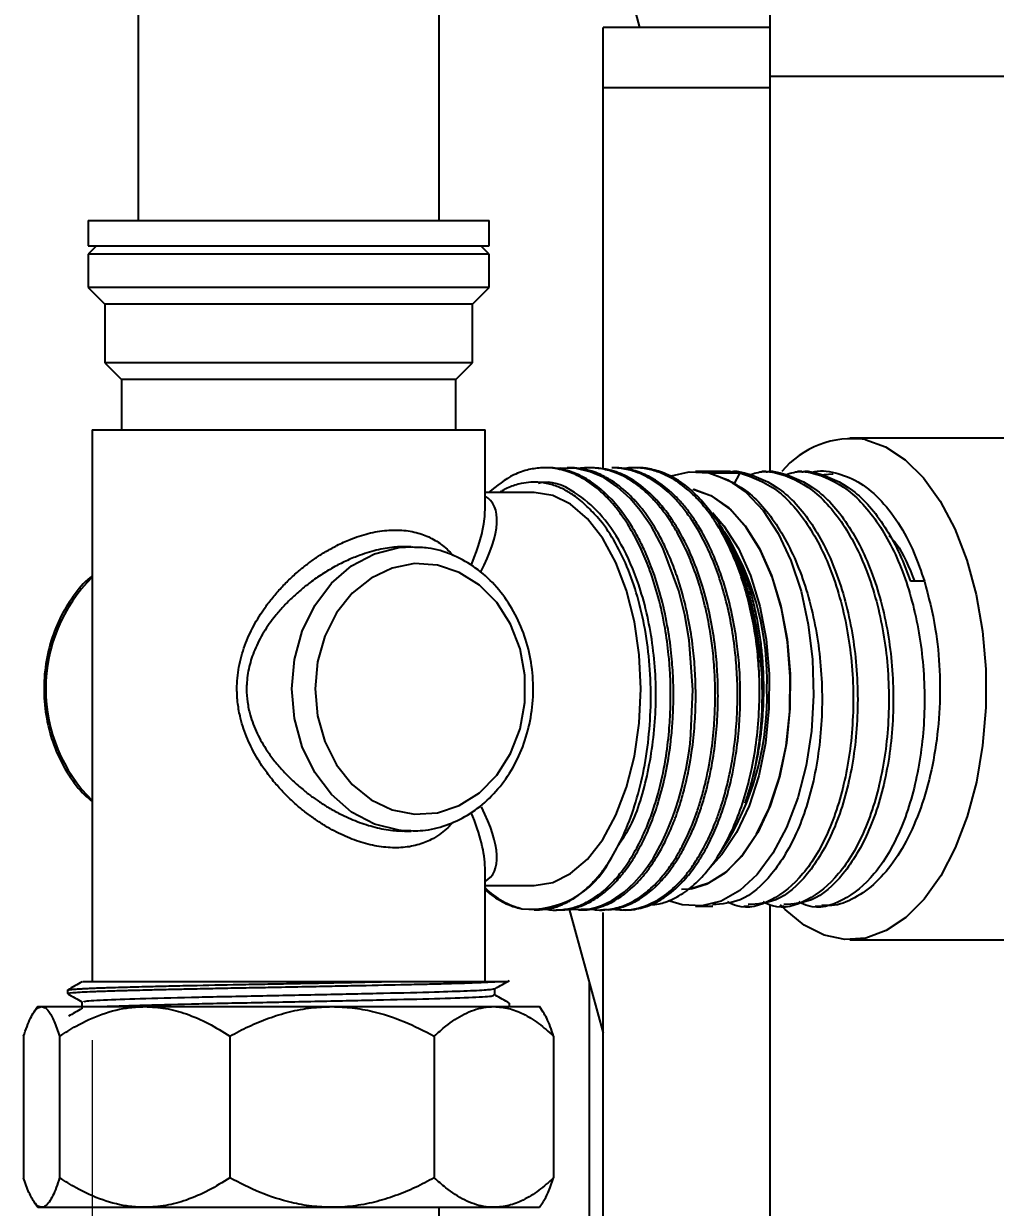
# Model space of a CAD drawing. Header units: millimetres. Extents: x 15 to 415, y 5 to 292.
# Drawn here: x 210.39 to 227, y 170.09 to 190.31 of the extents above; entities that cross this region are included whole.
import ezdxf

# ---------------------------------------------------------------- set-up
doc = ezdxf.new("R2010")
doc.units = ezdxf.units.MM
doc.styles.add('SLDTEXTSTYLE0', font='TXT', dxfattribs={"width": 0.75})
doc.dimstyles.new('SLDDIMSTYLE0', dxfattribs={"dimtxt": 3.5, "dimasz": 3.302, "dimexe": 0, "dimexo": 0.0625, "dimgap": 0.875, "dimtad": 1, "dimlfac": 3.5, "dimrnd": 1e-09, "dimzin": 12, "dimdsep": 46, "dimtxsty": 'SLDTEXTSTYLE0', "dimsah": 1, "dimcen": 0.09, "dimadec": 0, "dimazin": 3, "dimtfac": 1, "dimtofl": 0, "dimtmove": 0, "dimatfit": 3, "dimfxl": 0, "dimfrac": 2, "dimtolj": 1, "dimtzin": 12, "dimarcsym": 0})

# ---------------------------------------------------------------- blocks, each defined once
blk = doc.blocks.new('_D_7')
at = {"color": 7, "linetype": 'Continuous', "lineweight": 18}
for p, q in [((211.563, 172.946), (211.563, 106.82)), ((252.057, 125.011), (252.057, 106.82)), ((252.057, 107.82), (211.563, 107.82))]:
    blk.add_line(p, q, dxfattribs=at)
for points in [[(211.563, 107.82), (214.865, 107.312), (214.865, 108.328)], [(252.057, 107.82), (248.755, 108.328), (248.755, 107.312)]]:
    blk.add_solid(points, dxfattribs=at)
at = {"color": 7, "linetype": 'Continuous', "lineweight": 18, "insert": (225.917, 112.331), "char_height": 3.5, "attachment_point": 1, "style": 'SLDTEXTSTYLE0'}
blk.add_mtext('160', dxfattribs=at)

msp = doc.modelspace()

# ---------------------------------------------------------------- linework, layer by layer
at = {"color": 7, "linetype": 'Continuous', "lineweight": 25}
for p, q in [((212.3489, 198.9459), (212.3489, 186.9459)), ((217.4918, 186.9459), (217.4918, 198.9459)), ((220.9257, 190.2477), (218.9938, 197.3066)), ((223.1538, 189.4097), (223.1538, 190.5334)), ((223.1538, 190.2477), (220.2967, 190.2477)), ((220.2967, 189.2133), (220.2967, 190.2477)), ((223.1538, 182.6553), (223.1538, 189.4097)), ((229.1538, 189.4097), (223.1538, 189.4097)), ((223.1538, 189.2133), (220.2967, 189.2133)), ((220.2967, 182.7126), (220.2967, 189.2133)), ((211.4918, 186.9459), (211.4918, 186.5174)), ((211.4918, 186.9459), (218.3489, 186.9459)), ((218.3489, 186.5174), (218.3489, 186.9459)), ((211.6346, 186.5174), (211.4918, 186.3745)), ((211.4918, 186.5174), (218.3489, 186.5174)), ((218.3489, 186.3745), (218.2061, 186.5174)), ((211.4918, 186.3745), (211.4918, 185.8031)), ((218.3489, 186.3745), (211.4918, 186.3745)), ((218.3489, 185.8031), (218.3489, 186.3745)), ((211.4918, 185.8031), (211.7775, 185.5174)), ((218.3489, 185.8031), (211.4918, 185.8031)), ((218.0632, 185.5174), (218.3489, 185.8031)), ((211.7775, 185.5174), (211.7775, 184.5174)), ((218.0632, 185.5174), (211.7775, 185.5174)), ((218.0632, 184.5174), (218.0632, 185.5174)), ((211.7775, 184.5174), (212.0632, 184.2317)), ((218.0632, 184.5174), (211.7775, 184.5174)), ((217.7775, 184.2317), (218.0632, 184.5174)), ((212.0632, 184.2317), (212.0632, 183.3745)), ((217.7775, 184.2317), (212.0632, 184.2317)), ((217.7775, 183.3745), (217.7775, 184.2317)), ((211.5632, 183.3745), (211.5632, 173.9459)), ((211.5632, 183.3745), (218.2775, 183.3745)), ((218.2775, 182.0038), (218.2775, 183.3745)), ((227.8712, 183.2317), (224.5136, 183.2317)), ((219.3494, 182.7232), (219.3018, 182.7232)), ((219.7301, 182.7232), (219.6825, 182.7232)), ((220.1108, 182.7232), (220.0632, 182.7232)), ((220.4915, 182.7232), (220.4439, 182.7232)), ((220.8723, 182.7232), (220.8246, 182.7232)), ((222.4739, 182.6602), (221.8754, 182.6602)), ((222.1017, 182.6368), (222.6348, 182.6368)), ((222.6348, 182.6368), (222.5237, 182.4346)), ((223.0831, 182.6602), (223.0069, 182.6602)), ((223.6922, 182.6602), (223.6161, 182.6602)), ((223.9945, 182.6056), (224.2275, 182.6178)), ((219.183, 182.4777), (219.0878, 182.4777)), ((219.1174, 182.3031), (218.2775, 182.3031)), ((222.4543, 181.4979), (222.3665, 181.6351)), ((216.9001, 181.3742), (216.8219, 181.3713)), ((217.0167, 181.3745), (216.9001, 181.3745)), ((225.7873, 180.7865), (225.5475, 180.7865)), ((217.0167, 176.5174), (216.8918, 176.5219)), ((216.8996, 176.5174), (217.0167, 176.5174)), ((222.2678, 176.1024), (222.4543, 176.394)), ((218.2775, 173.9459), (218.2775, 175.8881)), ((218.2775, 175.5888), (219.1174, 175.5888)), ((219.1174, 175.1687), (219.159, 175.1687)), ((219.4921, 175.1687), (219.5397, 175.1687)), ((219.7168, 175.1818), (220.2967, 173.0629)), ((219.8728, 175.1687), (219.9205, 175.1687)), ((220.2536, 175.1687), (220.3012, 175.1687)), ((220.2967, 164.6591), (220.2967, 175.1267)), ((220.6343, 175.1687), (220.6819, 175.1687)), ((221.8754, 175.2317), (222.1692, 175.2317)), ((222.7023, 175.2317), (222.7784, 175.2317)), ((223.1538, 162.6108), (223.1538, 175.2544)), ((223.3114, 175.2317), (223.3876, 175.2317)), ((223.9206, 175.2317), (224.0391, 175.2317)), ((224.5136, 174.6602), (227.8712, 174.6602)), ((211.4044, 173.9424), (211.4014, 173.9459)), ((216.6385, 173.9459), (218.5139, 173.9459)), ((220.0567, 173.9399), (220.0567, 164.6654)), ((211.1431, 173.7979), (211.1431, 173.7413)), ((218.4426, 173.7183), (218.4426, 173.8317)), ((210.6346, 173.5174), (210.5685, 173.4229)), ((210.6346, 173.5174), (210.6994, 173.5174)), ((210.6994, 173.5174), (212.4604, 173.5174)), ((211.3886, 173.5994), (211.3886, 173.4874)), ((212.4604, 173.5174), (215.6625, 173.5174)), ((215.6625, 173.5174), (218.4298, 173.5174)), ((218.4298, 173.5174), (219.2061, 173.5174)), ((218.6976, 173.5174), (218.6976, 173.5712)), ((219.2722, 173.4229), (219.2061, 173.5174)), ((210.392, 173.0129), (210.392, 170.5932)), ((211.0068, 173.0129), (211.0068, 170.5932)), ((213.9141, 173.0129), (213.9141, 170.5932)), ((217.4109, 173.0129), (217.4109, 170.5932)), ((219.4487, 173.0129), (219.4487, 170.5932)), ((210.5671, 170.1852), (210.6346, 170.0888)), ((210.6346, 170.0888), (210.6994, 170.0888)), ((210.6994, 170.0888), (212.4604, 170.0888)), ((212.4604, 170.0888), (215.6625, 170.0888)), ((215.6625, 170.0888), (218.4298, 170.0888)), ((217.4918, 162.0888), (217.4918, 170.0888)), ((218.4298, 170.0888), (219.2061, 170.0888)), ((219.2061, 170.0888), (219.2735, 170.1852))]:
    msp.add_line(p, q, dxfattribs=at)
at = {"color": 7, "linetype": 'Continuous', "lineweight": 25, "flags": 128}
for points in [[(224.7747, 183.2047), (225.1249, 183.0814), (225.4609, 182.8612), (225.7746, 182.5493), (226.0588, 182.1529), (226.3067, 181.6813), (226.5127, 181.1456), (226.6717, 180.5584), (226.7802, 179.9333), (226.8356, 179.2851), (226.8365, 178.629), (226.783, 177.9803), (226.6763, 177.3542), (226.5189, 176.7655), (226.3145, 176.2278), (226.0678, 175.7539), (225.7848, 175.3547), (225.4719, 175.0398), (225.1366, 174.8164), (224.7867, 174.6898), (224.4304, 174.663), (224.0761, 174.7365), (223.732, 174.9087), (223.4062, 175.1756), (223.3259, 175.2592)], [(219.6923, 175.1857), (219.7615, 175.1746), (220.0745, 175.188), (220.1664, 175.2099), (220.268, 175.2436), (220.4384, 175.3241), (220.6606, 175.477), (220.8268, 175.6312), (220.9591, 175.7821), (221.0606, 175.9172), (221.1491, 176.0509), (221.2333, 176.1941), (221.3131, 176.3463), (221.388, 176.5069), (221.4899, 176.7608), (221.5359, 176.8927), (221.5856, 177.0508), (221.637, 177.2368), (221.7152, 177.5858), (221.7594, 177.8457), (221.7813, 178.0073), (221.7863, 178.0498), (221.7876, 178.0612), (221.788, 178.0645), (221.7881, 178.0657), (221.7882, 178.066), (221.7882, 178.0661), (221.7882, 178.0662), (221.7882, 178.0662), (221.7882, 178.0662), (221.7882, 178.0662), (221.7882, 178.0662), (221.8308, 178.93), (221.7667, 179.7797), (221.6909, 180.2138), (221.5897, 180.6214), (221.3173, 181.3539), (221.1226, 181.7176), (220.9322, 181.9957), (220.7597, 182.1976), (220.5389, 182.3999), (220.3067, 182.5549), (220.0765, 182.657), (219.8438, 182.7122), (219.5663, 182.7175), (219.5226, 182.709)], [(222.1017, 182.6368), (222.4288, 182.518), (222.7408, 182.3017), (223.0292, 181.9938), (223.2861, 181.6028), (223.5046, 181.1394), (223.6786, 180.6161), (223.8034, 180.0473), (223.8756, 179.4484), (223.8933, 178.8358), (223.8559, 178.2262), (223.7645, 177.6363), (223.6216, 177.0821), (223.431, 176.5787), (223.198, 176.1399), (222.929, 175.7776), (222.6312, 175.5018), (222.3128, 175.3199), (221.9824, 175.2369), (221.6491, 175.2551), (221.4343, 175.3214)], [(221.4672, 182.5835), (221.7685, 182.655), (222.1017, 182.6368)], [(220.942, 178.9459), (220.9143, 179.5289), (220.832, 180.0942), (220.6975, 180.6245), (220.5151, 181.1039), (220.2902, 181.5177), (220.0297, 181.8533), (219.7414, 182.1006), (219.4342, 182.2521), (219.1174, 182.3031)], [(221.8324, 182.3553), (222.1384, 182.2473), (222.4424, 182.0365), (222.7218, 181.7318), (222.9682, 181.3424), (223.1742, 180.8803), (223.3333, 180.3593), (223.4409, 179.7954), (223.4937, 179.2057), (223.49, 178.6081), (223.4299, 178.0208), (223.3153, 177.4615), (223.1497, 176.9474), (222.9381, 176.494), (222.6869, 176.1151), (222.4038, 175.8222), (222.0973, 175.6243), (221.7768, 175.5272), (221.6356, 175.5174)], [(221.7992, 175.5306), (222.0726, 175.613), (222.3806, 175.8033), (222.6658, 176.089), (222.9198, 176.4616), (223.1348, 176.9096), (223.3042, 177.4195), (223.4229, 177.9758), (223.4873, 178.5616), (223.4954, 179.1591), (223.4471, 179.75), (223.3437, 180.3166), (223.1884, 180.8415), (222.9859, 181.3088), (222.7423, 181.7043), (222.4652, 182.016), (222.1629, 182.2344), (221.8445, 182.3529)], [(222.1635, 181.9606), (222.3621, 181.7318), (222.6085, 181.3424), (222.8144, 180.8803), (222.9736, 180.3593), (223.0812, 179.7954), (223.1339, 179.2057), (223.1302, 178.6081), (223.0702, 178.0208), (222.9556, 177.4615), (222.79, 176.9474), (222.5784, 176.494), (222.3272, 176.1151), (222.1181, 175.8876)], [(215.3733, 178.9459), (215.4153, 178.4853), (215.5395, 178.0462), (215.74, 177.6491), (216.0075, 177.3127), (216.3294, 177.0527), (216.6908, 176.8812), (217.0746, 176.8062), (217.463, 176.8313), (217.8378, 176.9553), (218.1814, 177.1723), (218.4779, 177.4723), (218.7132, 177.8412), (218.8766, 178.2617), (218.9602, 178.7143), (218.9602, 179.1776), (218.8766, 179.6302), (218.7132, 180.0507), (218.4779, 180.4196), (218.1814, 180.7196), (217.8378, 180.9366), (217.463, 181.0606), (217.0746, 181.0857), (216.6908, 181.0107), (216.3294, 180.8392), (216.0075, 180.5792), (215.74, 180.2428), (215.5395, 179.8457), (215.4153, 179.4066), (215.3733, 178.9459)], [(219.1174, 175.5888), (219.4342, 175.6398), (219.7414, 175.7913), (220.0297, 176.0386), (220.2902, 176.3742), (220.5151, 176.788), (220.6975, 177.2674), (220.832, 177.7977), (220.9143, 178.363), (220.942, 178.9459)]]:
    msp.add_lwpolyline(points, dxfattribs=at)
at = {"color": 8, "linetype": 'Continuous', "lineweight": 25, "flags": 128}
for points in [[(214.9781, 178.9459), (215.0227, 179.4509), (215.1544, 179.9337), (215.3675, 180.3734), (215.6526, 180.7507), (215.9974, 181.0492), (216.3867, 181.2557), (216.8036, 181.3612), (217.0341, 181.3744)], [(216.8918, 176.5219), (216.8036, 176.5307), (216.3867, 176.6362), (215.9974, 176.8427), (215.6526, 177.1412), (215.3675, 177.5185), (215.1544, 177.9582), (215.0227, 178.441), (214.9781, 178.9459)]]:
    msp.add_lwpolyline(points, dxfattribs=at)
at = {"color": 7, "linetype": 'Continuous', "lineweight": 25}
for centre, radius, start, end in [((224.5509, 181.657), 1.5637, 81.77268, 140.14383), ((217.5623, 179.1347), 5.4027, 0.57732, 29.35613), ((218.291, 179.0946), 4.8072, 358.22789, 29.99654), ((218.2036, 178.8193), 4.894, 330.29243, 1.48313), ((219.0484, 176.7155), 1.5335, 264.73249, 332.86258)]:
    msp.add_arc(centre, radius, start, end, dxfattribs=at)
at = {"color": 8, "linetype": 'Continuous', "lineweight": 25}
msp.add_arc((213.4612, 178.9459), 2.6915, 134.843, 225.157, dxfattribs=at)
for major_axis, ratio, start_param, end_param in [((3.4489, 3.2203), 0.2751195, 5.6323582, 6.3716217), ((3.1933, 3.5195), 0.2943063, 5.6001473, 5.896335), ((-3.1933, 3.5195), 0.2943063, 3.4552532, 3.8332281), ((3.4489, -3.2203), 0.2751195, 6.1947489, 6.9230802)]:
    msp.add_ellipse((214.9203, 178.9459), major_axis=major_axis, ratio=ratio, start_param=start_param, end_param=end_param, dxfattribs=at)
at = {"color": 7, "linetype": 'Continuous', "lineweight": 25}
msp.add_ellipse((214.9203, 178.9459), major_axis=(3.1933, 3.5195), ratio=0.2943063, start_param=5.896335, end_param=5.9695247, dxfattribs=at)
for points, knots in [([(219.3131, 175.1843), (219.3151, 175.1838), (219.3961, 175.1647), (219.553, 175.1642), (219.7758, 175.1991), (219.9959, 175.2832), (220.1873, 175.3996), (220.3474, 175.5318), (220.464, 175.6474), (220.5599, 175.7574), (220.6205, 175.8354), (220.6808, 175.9176), (220.7743, 176.0541), (220.9069, 176.2851), (221.0369, 176.5673), (221.1454, 176.854), (221.2615, 177.2308), (221.3621, 177.6918), (221.4172, 178.1247), (221.4387, 178.4138), (221.4467, 178.5842), (221.4501, 178.7231), (221.4512, 178.8773), (221.4485, 179.0562), (221.4377, 179.2849), (221.4123, 179.5964), (221.3546, 180.0202), (221.2485, 180.5065), (221.1122, 180.9409), (220.9887, 181.2454), (220.8883, 181.4561), (220.8053, 181.612), (220.717, 181.7603), (220.611, 181.9196), (220.4704, 182.1026), (220.2778, 182.3073), (220.0651, 182.4769), (219.8775, 182.5842), (219.7267, 182.6486), (219.5862, 182.6922), (219.4253, 182.7208), (219.237, 182.7274), (219.0159, 182.6961), (218.7029, 182.5936), (218.4812, 182.4163), (218.3397, 182.3031)], [0, 0, 0, 0, 0.0008276, 0.0331922, 0.0633668, 0.0916228, 0.1244021, 0.1450816, 0.1628036, 0.178059, 0.1908474, 0.1927294, 0.2083822, 0.2390336, 0.2661736, 0.2891359, 0.3151918, 0.3603949, 0.3964122, 0.410978, 0.4232415, 0.4332026, 0.440861, 0.4563406, 0.4715643, 0.4899857, 0.5235998, 0.5643951, 0.60078, 0.6293263, 0.644363, 0.6597698, 0.6751765, 0.6905832, 0.7126195, 0.7415118, 0.7759997, 0.8013993, 0.8167629, 0.83536, 0.8560119, 0.8787184, 0.9075689, 0.9410323, 1, 1, 1, 1]), ([(219.5397, 175.1697), (219.546, 175.1694), (219.6282, 175.165), (219.7804, 175.1904), (220.0131, 175.2667), (220.2589, 175.4104), (220.4589, 175.5885), (220.5918, 175.7391), (220.6743, 175.8424), (220.7565, 175.9567), (220.8689, 176.1333), (220.9935, 176.3638), (221.1289, 176.6739), (221.2599, 177.0535), (221.3721, 177.5), (221.4434, 177.937), (221.4802, 178.3062), (221.4964, 178.6045), (221.4997, 178.8739), (221.4927, 179.1721), (221.4679, 179.5327), (221.4067, 179.9935), (221.303, 180.4793), (221.167, 180.9223), (221.0265, 181.2711), (220.8879, 181.5529), (220.7378, 181.8083), (220.4786, 182.1674), (220.1909, 182.4333), (219.9147, 182.5894), (219.7546, 182.6565), (219.6116, 182.6974), (219.475, 182.7177), (219.393, 182.7251), (219.3511, 182.7231), (219.3494, 182.723)], [0, 0, 0, 0, 0.0030149, 0.0393467, 0.0729248, 0.1162627, 0.1624888, 0.1788868, 0.190797, 0.2101205, 0.2279832, 0.2611224, 0.2938487, 0.3303117, 0.376511, 0.4194808, 0.4464339, 0.471933, 0.4954877, 0.5146187, 0.5473384, 0.5869685, 0.633519, 0.6775289, 0.7134406, 0.7412483, 0.7717615, 0.8065295, 0.8886524, 0.915743, 0.937147, 0.9628837, 0.9810567, 0.9992298, 1, 1, 1, 1]), ([(219.9205, 175.1722), (219.9418, 175.1712), (220.0147, 175.1679), (220.1385, 175.1886), (220.2904, 175.2302), (220.5412, 175.3396), (220.8125, 175.5457), (221.0733, 175.8583), (221.2385, 176.1117), (221.3622, 176.3435), (221.4499, 176.5367), (221.5058, 176.6754), (221.5552, 176.808), (221.6127, 176.9777), (221.6869, 177.2342), (221.7701, 177.5968), (221.8371, 178.0263), (221.8732, 178.4685), (221.8824, 178.8727), (221.8701, 179.2601), (221.8319, 179.6823), (221.7739, 180.0527), (221.7082, 180.3559), (221.6566, 180.5564), (221.6079, 180.7226), (221.5718, 180.834), (221.5495, 180.8988), (221.5434, 180.9161), (221.5224, 180.9757), (221.483, 181.0815), (221.4216, 181.2303), (221.3599, 181.3664), (221.2986, 181.4902), (221.203, 181.668), (221.0599, 181.8972), (220.9215, 182.0727), (220.8348, 182.1683), (220.7913, 182.215), (220.6525, 182.3538), (220.4617, 182.5004), (220.2505, 182.6104), (220.0899, 182.6719), (219.932, 182.7087), (219.8077, 182.7251), (219.7422, 182.7219), (219.7301, 182.7213)], [0, 0, 0, 0, 0.0102317, 0.0348929, 0.0594193, 0.0838111, 0.1583526, 0.1984044, 0.2321156, 0.2605409, 0.2821557, 0.2969575, 0.3049447, 0.3235181, 0.348351, 0.3794411, 0.4241557, 0.4619594, 0.4928475, 0.5264828, 0.5598081, 0.6004599, 0.622943, 0.641412, 0.6558663, 0.6700182, 0.6737062, 0.6749896, 0.6751351, 0.6914111, 0.7068817, 0.7215467, 0.7354062, 0.7484602, 0.7835852, 0.8216527, 0.8246458, 0.8294505, 0.844493, 0.8962621, 0.922585, 0.943706, 0.970332, 0.994563, 1, 1, 1, 1]), ([(220.0871, 175.1844), (220.1208, 175.179), (220.215, 175.164), (220.3606, 175.1702), (220.5123, 175.1975), (220.637, 175.2371), (220.7612, 175.2905), (220.9102, 175.3743), (221.1029, 175.5202), (221.2992, 175.7227), (221.456, 175.9332), (221.5656, 176.107), (221.6481, 176.2539), (221.7258, 176.4096), (221.8093, 176.5973), (221.889, 176.8057), (221.9694, 177.0538), (222.0608, 177.3925), (222.1436, 177.8223), (222.1951, 178.2909), (222.2127, 178.6684), (222.2126, 178.9811), (222.1997, 179.2973), (222.1701, 179.6265), (222.1193, 179.9801), (222.0489, 180.3347), (221.946, 180.7221), (221.8162, 181.0931), (221.6885, 181.3805), (221.5824, 181.584), (221.4948, 181.7342), (221.4026, 181.8753), (221.3222, 181.9852), (221.2441, 182.0826), (221.1573, 182.1822), (221.031, 182.3094), (220.8696, 182.4436), (220.6958, 182.5551), (220.5362, 182.6305), (220.4007, 182.677), (220.2785, 182.7055), (220.158, 182.7218), (220.0374, 182.7239), (219.9499, 182.7213), (219.9029, 182.7114), (219.8959, 182.7099)], [0, 0, 0, 0, 0.015407, 0.0430318, 0.0661519, 0.0847662, 0.1006328, 0.1242619, 0.1556495, 0.195322, 0.2261999, 0.2434714, 0.2607428, 0.2780142, 0.2952855, 0.3200702, 0.3403086, 0.3657741, 0.4121689, 0.4506263, 0.4811394, 0.503377, 0.5257841, 0.5571695, 0.5830874, 0.6129953, 0.646892, 0.6852377, 0.7171105, 0.7344022, 0.7516939, 0.7689856, 0.7862773, 0.7950063, 0.80971, 0.8303871, 0.8570355, 0.8858526, 0.9094383, 0.9277907, 0.9450831, 0.9623754, 0.9796676, 0.9969597, 1, 1, 1, 1]), ([(220.3013, 175.1792), (220.338, 175.1759), (220.4135, 175.1691), (220.5271, 175.1918), (220.6416, 175.2217), (220.7545, 175.2656), (220.9785, 175.3777), (221.2346, 175.5863), (221.4911, 175.9097), (221.6583, 176.1786), (221.7876, 176.4354), (221.8817, 176.66), (221.9594, 176.873), (222.0298, 177.0974), (222.0979, 177.3604), (222.1659, 177.6874), (222.2232, 178.0785), (222.2564, 178.512), (222.2627, 178.9142), (222.2477, 179.3095), (222.2059, 179.7407), (222.1252, 180.2192), (222.0059, 180.6866), (221.8315, 181.1863), (221.6499, 181.5613), (221.4577, 181.8677), (221.287, 182.0972), (221.0446, 182.3508), (220.7549, 182.5597), (220.4822, 182.6725), (220.2707, 182.7176), (220.16, 182.7209), (220.1108, 182.7224)], [0, 0, 0, 0, 0.0175823, 0.0361351, 0.0546202, 0.0730374, 0.0913869, 0.1659431, 0.2055714, 0.2395185, 0.2714021, 0.2957312, 0.3125023, 0.3373744, 0.3622466, 0.3871187, 0.4268758, 0.4653044, 0.4981106, 0.5286207, 0.5652516, 0.6081529, 0.6539277, 0.6938023, 0.7557644, 0.7776742, 0.8096648, 0.8517283, 0.903854, 0.9498942, 0.9777376, 1, 1, 1, 1]), ([(220.475, 175.1846), (220.5217, 175.178), (220.7165, 175.1503), (221.0142, 175.2165), (221.3513, 175.4058), (221.5828, 175.6153), (221.764, 175.8321), (221.917, 176.0521), (222.0691, 176.3234), (222.1925, 176.6008), (222.2861, 176.8533), (222.3651, 177.1036), (222.4431, 177.4078), (222.5048, 177.7259), (222.5445, 178.0092), (222.5762, 178.3196), (222.5951, 178.6682), (222.5924, 179.0885), (222.5645, 179.5168), (222.4879, 180.0978), (222.3691, 180.5906), (222.2397, 180.9688), (222.1699, 181.1498), (222.0942, 181.324), (221.9724, 181.574), (221.8238, 181.8238), (221.6415, 182.0672), (221.4504, 182.2787), (221.215, 182.476), (220.9618, 182.6169), (220.7603, 182.6849), (220.6099, 182.7131), (220.5144, 182.7235), (220.4591, 182.7222), (220.4439, 182.7218)], [0, 0, 0, 0, 0.0218432, 0.0912568, 0.1383501, 0.1862239, 0.2110361, 0.2389518, 0.2763596, 0.3089585, 0.3288485, 0.3530045, 0.3814253, 0.4128216, 0.4370598, 0.4541367, 0.4911641, 0.5235359, 0.5576697, 0.597054, 0.6697609, 0.6876323, 0.7055729, 0.7235827, 0.7416616, 0.7868201, 0.8127139, 0.8414892, 0.8853816, 0.9266082, 0.9578534, 0.9755812, 0.9933088, 1, 1, 1, 1]), ([(220.6819, 175.1701), (220.6962, 175.1697), (220.7469, 175.1684), (220.8449, 175.1794), (220.9811, 175.2076), (221.1506, 175.2689), (221.3808, 175.3953), (221.6243, 175.6036), (221.8255, 175.8491), (221.9294, 176.0042), (221.984, 176.0927), (222.0227, 176.1581), (222.1094, 176.3148), (222.2223, 176.5534), (222.3536, 176.9029), (222.4739, 177.3196), (222.5677, 177.7951), (222.6215, 178.2648), (222.6412, 178.6606), (222.641, 179.0419), (222.6202, 179.4198), (222.5702, 179.8519), (222.4867, 180.306), (222.3732, 180.7254), (222.2503, 181.0726), (222.1127, 181.3955), (221.9622, 181.677), (221.8031, 181.9172), (221.6702, 182.0885), (221.436, 182.3444), (221.1485, 182.5586), (220.8272, 182.6832), (220.632, 182.7202), (220.5244, 182.7219), (220.4915, 182.7225)], [0, 0, 0, 0, 0.0068053, 0.0242974, 0.0469955, 0.0724884, 0.1070239, 0.1619141, 0.200261, 0.2220388, 0.2256132, 0.2348942, 0.2470104, 0.2833418, 0.3162703, 0.3561806, 0.4041429, 0.4451134, 0.4780836, 0.5048323, 0.5414914, 0.5737181, 0.6157747, 0.6612924, 0.6903066, 0.7187883, 0.7632016, 0.7878882, 0.8124453, 0.836873, 0.9114269, 0.9513074, 0.9851224, 1, 1, 1, 1]), ([(222.9648, 179.1891), (222.9558, 179.3215), (222.9361, 179.6123), (222.8508, 180.1841), (222.7096, 180.738), (222.5231, 181.2255), (222.377, 181.5288), (222.2351, 181.7708), (222.109, 181.954), (221.9761, 182.1203), (221.7918, 182.3156), (221.5557, 182.5035), (221.2955, 182.6371), (221.0935, 182.6966), (220.9412, 182.7196), (220.8207, 182.7248), (220.7231, 182.7213), (220.666, 182.7115), (220.6488, 182.7086)], [0, 0, 0, 0, 0.0664238, 0.1459312, 0.2932526, 0.3655572, 0.4384807, 0.4916459, 0.53977, 0.5828522, 0.635955, 0.7302441, 0.8121462, 0.876842, 0.9127562, 0.9486703, 0.9845843, 1, 1, 1, 1]), ([(222.2713, 181.7833), (222.1404, 181.9612), (221.8772, 182.3189), (221.4814, 182.5853), (221.1597, 182.6937), (220.9806, 182.728), (220.8889, 182.7202), (220.8723, 182.7188)], [0, 0, 0, 0, 0.3215479, 0.6467011, 0.8188585, 0.9672311, 1, 1, 1, 1]), ([(222.1017, 182.6368), (222.3163, 182.5597), (222.7457, 182.4054), (223.3042, 181.752), (223.7344, 180.8573), (223.9965, 179.7752), (224.0685, 178.6151), (223.9473, 177.4879), (223.6457, 176.495), (223.1973, 175.7464), (222.6827, 175.2938), (222.3263, 175.2708), (222.1678, 175.2606)], [0, 0, 0, 0, 0.1020537, 0.204185, 0.3061611, 0.4083653, 0.5102688, 0.6125409, 0.714377, 0.816712, 0.9184856, 1, 1, 1, 1]), ([(222.6348, 182.6368), (222.8494, 182.5597), (223.2787, 182.4054), (223.8372, 181.752), (224.2674, 180.8573), (224.5295, 179.7752), (224.6015, 178.6154), (224.4803, 177.4871), (224.1788, 176.498), (223.7299, 175.7352), (223.1795, 175.3024), (222.7201, 175.1619), (222.4758, 175.2808), (222.4239, 175.3061)], [0, 0, 0, 0, 0.0973295, 0.1947331, 0.2919886, 0.3894616, 0.4866479, 0.5841857, 0.6813076, 0.7789055, 0.8759679, 0.9736211, 1, 1, 1, 1]), ([(222.4745, 182.6524), (222.4844, 182.6551), (222.5627, 182.6764), (222.8597, 182.6025), (223.354, 182.3985), (223.9136, 181.7539), (224.3435, 180.8568), (224.6056, 179.7753), (224.6776, 178.6151), (224.5565, 177.4879), (224.2549, 176.495), (223.8065, 175.7464), (223.2919, 175.2938), (222.9355, 175.2708), (222.777, 175.2606)], [0, 0, 0, 0, 0.0045297, 0.0358304, 0.1342275, 0.2326994, 0.3310217, 0.4295638, 0.5278161, 0.6264237, 0.7246109, 0.8232793, 0.9214063, 1, 1, 1, 1]), ([(222.7909, 182.5985), (222.8728, 182.6265), (223.0231, 182.6779), (223.3924, 182.6171), (223.8871, 182.393), (224.4466, 181.7553), (224.8765, 180.8564), (225.1387, 179.7754), (225.2107, 178.6153), (225.0894, 177.4871), (224.788, 176.498), (224.3391, 175.7352), (223.7886, 175.3024), (223.3293, 175.1619), (223.085, 175.2808), (223.0331, 175.3061)], [0, 0, 0, 0, 0.0347629, 0.0637502, 0.154875, 0.246069, 0.3371245, 0.4283836, 0.5193743, 0.610694, 0.7016244, 0.7930003, 0.883875, 0.9753028, 1, 1, 1, 1]), ([(223.0837, 182.6524), (223.0936, 182.6551), (223.1719, 182.6764), (223.4688, 182.6025), (223.9631, 182.3985), (224.5228, 181.7539), (224.9526, 180.8568), (225.2148, 179.7753), (225.2868, 178.6151), (225.1656, 177.4879), (224.864, 176.495), (224.4156, 175.7464), (223.9011, 175.2938), (223.5447, 175.2708), (223.3861, 175.2606)], [0, 0, 0, 0, 0.0045297, 0.0358304, 0.1342275, 0.2326994, 0.3310217, 0.4295638, 0.5278161, 0.6264237, 0.7246109, 0.8232793, 0.9214063, 1, 1, 1, 1]), ([(223.4001, 182.5985), (223.482, 182.6265), (223.6323, 182.6779), (224.0015, 182.6171), (224.4963, 182.393), (225.0558, 181.7553), (225.4857, 180.8564), (225.7478, 179.7754), (225.8198, 178.6153), (225.6986, 177.4871), (225.3971, 176.498), (224.9483, 175.7352), (224.3978, 175.3024), (223.9384, 175.1619), (223.6942, 175.2808), (223.6422, 175.3061)], [0, 0, 0, 0, 0.0347629, 0.0637502, 0.154875, 0.246069, 0.3371245, 0.4283836, 0.5193743, 0.610694, 0.7016244, 0.7930003, 0.883875, 0.9753028, 1, 1, 1, 1]), ([(223.6928, 182.6524), (223.7027, 182.6551), (223.7811, 182.6764), (224.078, 182.6025), (224.5724, 182.3984), (225.1317, 181.7541), (225.4249, 181.1435), (225.5429, 180.7999), (225.5475, 180.7865)], [0, 0, 0, 0, 0.01352098, 0.10695234, 0.40066367, 0.69459849, 0.98808656, 1, 1, 1, 1]), ([(223.8576, 182.6448), (223.8599, 182.6456), (223.9919, 182.6907), (224.2626, 182.65), (224.6509, 182.5103), (225.0172, 182.2169), (225.3442, 181.8013), (225.6054, 181.3159), (225.7317, 180.9485), (225.7873, 180.7865)], [0, 0, 0, 0, 0.0030421, 0.1752912, 0.3475404, 0.5197895, 0.6920387, 0.8642879, 1, 1, 1, 1]), ([(220.0195, 182.0634), (219.9829, 182.0977), (219.9096, 182.1663), (219.7759, 182.2672), (219.6176, 182.3616), (219.426, 182.4383), (219.2393, 182.4763), (219.06, 182.4803), (218.9151, 182.4613), (218.7548, 182.4178), (218.6301, 182.3693), (218.5448, 182.3149), (218.5263, 182.3031)], [0, 0, 0, 0, 0.0800796, 0.1601178, 0.2812441, 0.4037508, 0.541569, 0.6462713, 0.7527425, 0.8241222, 0.9619404, 1, 1, 1, 1]), ([(220.5435, 176.2606), (220.6104, 176.3548), (220.8308, 176.665), (221.0711, 177.4508), (221.2213, 178.501), (221.1837, 179.6102), (220.9789, 180.5807), (220.6635, 181.3522), (220.2985, 181.9092), (219.8357, 182.3119), (219.4494, 182.5147), (219.2156, 182.4629), (219.1842, 182.4559)], [0, 0, 0, 0, 0.0550886, 0.1815031, 0.3087035, 0.4334154, 0.5609489, 0.6612974, 0.7605998, 0.8539111, 0.9803972, 1, 1, 1, 1]), ([(220.4131, 176.016), (220.4925, 176.1552), (220.6526, 176.4355), (220.8417, 176.9414), (220.9884, 177.4988), (221.0816, 178.0993), (221.1204, 178.724), (221.1, 179.352), (221.023, 179.9604), (220.8904, 180.5301), (220.7103, 181.0473), (220.4846, 181.4979), (220.2505, 181.8378), (220.0862, 181.9983), (220.0195, 182.0634)], [0, 0, 0, 0, 0.08400974, 0.16919528, 0.25438073, 0.34137357, 0.42836647, 0.51542266, 0.60246884, 0.68758747, 0.77270611, 0.85742726, 0.94213156, 1, 1, 1, 1]), ([(222.2713, 181.7833), (222.3135, 181.7121), (222.3981, 181.5694), (222.5127, 181.3346), (222.6178, 181.0857), (222.7426, 180.7363), (222.8711, 180.2651), (222.973, 179.666), (223.0196, 179.0421), (223.0081, 178.4245), (222.9397, 177.826), (222.8382, 177.3501), (222.7518, 177.0855), (222.7211, 176.9918)], [0, 0, 0, 0, 0.0573468, 0.1150647, 0.1724147, 0.230149, 0.3451373, 0.4633388, 0.5803741, 0.7008745, 0.8161353, 0.9348941, 1, 1, 1, 1]), ([(222.7211, 176.9918), (222.7432, 177.0556), (222.7875, 177.1832), (222.8452, 177.3843), (222.8967, 177.5924), (222.9408, 177.808), (222.9806, 178.0489), (223.0131, 178.3155), (223.0353, 178.6091), (223.044, 178.9086), (223.0387, 179.2076), (223.02, 179.5027), (222.988, 179.7932), (222.9424, 180.0811), (222.8836, 180.3601), (222.8128, 180.6271), (222.7304, 180.8817), (222.6356, 181.1258), (222.5399, 181.3304), (222.4499, 181.5024), (222.392, 181.5893), (222.3629, 181.6328)], [0, 0, 0, 0, 0.04423335, 0.08846669, 0.13288394, 0.17786949, 0.22304854, 0.28007179, 0.33749096, 0.39615885, 0.45525822, 0.51228147, 0.56970064, 0.62836853, 0.6874679, 0.74449115, 0.80191033, 0.86057821, 0.91967759, 0.95971728, 1, 1, 1, 1]), ([(225.1804, 181.5653), (225.2251, 181.5191), (225.4056, 181.3322), (225.5255, 181.0209), (225.6157, 180.7865)], [0, 0, 0, 0, 0.247346, 1, 1, 1, 1]), ([(216.8858, 176.5292), (216.9949, 176.5241), (217.2383, 176.5129), (217.6107, 176.6037), (217.9844, 176.7768), (218.3218, 177.032), (218.6113, 177.3571), (218.8425, 177.7418), (219.0065, 178.1721), (219.0969, 178.6321), (219.1098, 179.1046), (219.0445, 179.5721), (218.9028, 180.0169), (218.6895, 180.4224), (218.412, 180.7723), (218.0808, 181.0539), (217.7088, 181.2514), (217.3542, 181.3608), (217.127, 181.3634), (217.0359, 181.3644)], [0, 0, 0, 0, 0.04843755, 0.1080936, 0.16772959, 0.2276007, 0.28784124, 0.34844936, 0.40934386, 0.47043234, 0.53164927, 0.59295991, 0.65433928, 0.71575056, 0.77711622, 0.83830524, 0.89915582, 0.9595478, 1, 1, 1, 1]), ([(211.5632, 180.8758), (211.5513, 180.867), (211.4263, 180.7745), (211.2323, 180.5301), (210.9974, 180.1514), (210.8344, 179.7195), (210.7438, 179.26), (210.7309, 178.7872), (210.7963, 178.3201), (210.9373, 177.8742), (211.1532, 177.4725), (211.3659, 177.1836), (211.5207, 177.0588), (211.5632, 177.0246)], [0, 0, 0, 0, 0.0109278, 0.1149572, 0.2196214, 0.3247801, 0.4302738, 0.5359893, 0.6418667, 0.7478628, 0.8539139, 0.9598863, 1, 1, 1, 1]), ([(225.7873, 180.7865), (225.8573, 180.5205), (225.9849, 180.0349), (226.0576, 179.2588), (226.0531, 178.5272), (225.9696, 177.8102), (225.812, 177.1373), (225.5861, 176.5337), (225.3005, 176.0234), (224.9662, 175.6231), (224.5961, 175.359), (224.2791, 175.2313), (224.0905, 175.245), (224.0341, 175.2492)], [0, 0, 0, 0, 0.11388561, 0.20787531, 0.30186502, 0.39585472, 0.48984443, 0.58383414, 0.67782384, 0.77181355, 0.86580325, 0.95979296, 1, 1, 1, 1]), ([(221.1085, 175.2578), (221.1563, 175.2604), (221.2405, 175.2651), (221.4139, 175.3195), (221.6292, 175.4205), (221.8346, 175.5802), (222.0303, 175.7761), (222.216, 176.0082), (222.3822, 176.2874), (222.5322, 176.5949), (222.6656, 176.9294), (222.7725, 177.2966), (222.8592, 177.6823), (222.9258, 178.0853), (222.9627, 178.5293), (222.9724, 178.9), (222.9674, 179.0925), (222.9648, 179.1891)], [0, 0, 0, 0, 0.0457835, 0.0805905, 0.1683911, 0.2582397, 0.2932488, 0.3815686, 0.4719734, 0.5070059, 0.5953705, 0.6857825, 0.7211297, 0.8103027, 0.9015812, 0.9506457, 1, 1, 1, 1]), ([(216.8282, 176.5195), (216.8348, 176.519), (216.8593, 176.517), (216.8826, 176.5181), (216.8996, 176.5188)], [0, 0, 0, 0, 0.269091, 1, 1, 1, 1]), ([(219.1589, 175.1713), (219.2271, 175.174), (219.3707, 175.1797), (219.5241, 175.2294), (219.6257, 175.2734), (219.6765, 175.2977), (219.8145, 175.3723), (219.9876, 175.5007), (220.1749, 175.6938), (220.3041, 175.8532), (220.3787, 175.9647), (220.4131, 176.016)], [0, 0, 0, 0, 0.1502055, 0.3159551, 0.3419803, 0.3804831, 0.4314628, 0.6590504, 0.7894409, 0.903092, 1, 1, 1, 1]), ([(218.2775, 175.5548), (218.2996, 175.5315), (218.4199, 175.4046), (218.6335, 175.2787), (218.8262, 175.2153), (218.9076, 175.1884)], [0, 0, 0, 0, 0.1150404, 0.6260726, 1, 1, 1, 1]), ([(218.2775, 175.5174), (218.2834, 175.5119), (218.341, 175.4575), (218.4817, 175.3572), (218.686, 175.2441), (218.8394, 175.2056), (218.9076, 175.1884)], [0, 0, 0, 0, 0.0300532, 0.2947197, 0.6862928, 1, 1, 1, 1]), ([(211.1441, 173.7979), (211.144, 173.7987), (211.1438, 173.8011), (211.1605, 173.8057), (211.2048, 173.8119), (211.2811, 173.8183), (211.3738, 173.824), (211.4678, 173.8288), (211.5637, 173.8329), (211.6684, 173.837), (211.7836, 173.841), (211.9307, 173.8455), (212.1633, 173.8524), (212.4824, 173.861), (212.8695, 173.8703), (213.3796, 173.8818), (213.8667, 173.8915), (214.2947, 173.8995), (214.5112, 173.9035), (214.7259, 173.9076), (214.9678, 173.9122), (215.2237, 173.9172), (215.5169, 173.923), (215.8687, 173.93), (216.2556, 173.9379), (216.5206, 173.9435), (216.6385, 173.9459)], [0, 0, 0, 0, 0.0146555, 0.048156, 0.091397, 0.1376503, 0.175797, 0.2058345, 0.2338038, 0.261773, 0.289742, 0.3177109, 0.3601221, 0.4313548, 0.4887552, 0.5461556, 0.6588127, 0.6875243, 0.7158392, 0.7437574, 0.7712789, 0.8098907, 0.8432757, 0.8860406, 0.9493111, 1, 1, 1, 1]), ([(211.3908, 173.9423), (211.3499, 173.9187), (211.268, 173.8714), (211.1861, 173.8241), (211.1452, 173.8004)], [0, 0, 0, 0, 0.4999925, 1, 1, 1, 1]), ([(211.1496, 173.7413), (211.148, 173.7423), (211.1374, 173.749), (211.2591, 173.7618), (211.5084, 173.7744), (211.732, 173.7825), (211.853, 173.7865), (211.9841, 173.7905), (212.1014, 173.7938), (212.217, 173.7971), (212.3473, 173.8006), (212.5415, 173.8057), (212.7949, 173.8119), (213.0748, 173.8183), (213.338, 173.824), (213.5663, 173.8288), (213.775, 173.8329), (213.9825, 173.837), (214.193, 173.841), (214.4426, 173.8455), (214.8055, 173.8524), (215.2468, 173.861), (215.7204, 173.8703), (216.2848, 173.8818), (216.751, 173.8915), (217.1135, 173.8995), (217.2877, 173.9035), (217.4517, 173.9076), (217.6267, 173.9122), (217.7996, 173.9172), (217.9824, 173.923), (218.1815, 173.93), (218.3712, 173.9379), (218.47, 173.9435), (218.5139, 173.9459)], [0, 0, 0, 0, 0.0152287, 0.0980393, 0.1799372, 0.200155, 0.2203728, 0.2405906, 0.2608084, 0.2709312, 0.2880954, 0.3122993, 0.3435405, 0.3769583, 0.404519, 0.4262209, 0.4464285, 0.466636, 0.4868435, 0.5070508, 0.5376926, 0.5891578, 0.6306291, 0.6721005, 0.7534945, 0.7742384, 0.7946957, 0.8148664, 0.8347506, 0.8626473, 0.8867678, 0.9176651, 0.9633776, 1, 1, 1, 1]), ([(211.4014, 173.9459), (211.4088, 173.9459), (211.4237, 173.9459), (211.478, 173.9459), (211.5805, 173.9459), (211.7318, 173.9459), (211.928, 173.9459), (212.0957, 173.9459), (212.2823, 173.9459), (212.4896, 173.9459), (212.7158, 173.9459), (212.9583, 173.9459), (213.217, 173.9459), (213.4917, 173.9459), (213.7769, 173.9459), (214.0688, 173.9459), (214.3665, 173.9459), (214.6723, 173.9459), (214.9818, 173.9459), (215.2915, 173.9459), (215.6007, 173.9459), (215.9097, 173.9459), (216.1864, 173.9459), (216.4298, 173.9459), (216.5689, 173.9459), (216.6385, 173.9459)], [0, 0, 0, 0, 0.0421241, 0.0845572, 0.1255526, 0.208936, 0.2514234, 0.2924702, 0.3337872, 0.3759545, 0.4184151, 0.4605478, 0.5029731, 0.5463211, 0.5899879, 0.6321199, 0.6745412, 0.7178509, 0.7614618, 0.8043673, 0.8475656, 0.8916869, 0.9361269, 0.9680038, 1, 1, 1, 1]), ([(218.4508, 173.8243), (218.4917, 173.8479), (218.5735, 173.8952), (218.6554, 173.9425), (218.6963, 173.9661)], [0, 0, 0, 0, 0.4999972, 1, 1, 1, 1]), ([(218.5139, 173.9459), (218.5396, 173.9459), (218.5912, 173.9459), (218.6423, 173.9459), (218.6655, 173.9459), (218.66, 173.9459), (218.6591, 173.9459)], [0, 0, 0, 0, 0.2796171, 0.5610196, 0.9343063, 1, 1, 1, 1]), ([(211.1452, 173.7388), (211.1861, 173.7152), (211.2672, 173.6683), (211.3484, 173.6214), (211.3886, 173.5982)], [0, 0, 0, 0, 0.5046021, 1, 1, 1, 1]), ([(211.4286, 173.5995), (211.4251, 173.6042), (211.4161, 173.6164), (211.7811, 173.6364), (212.4439, 173.6576), (213.3529, 173.6812), (214.4102, 173.7025), (215.5158, 173.7251), (216.5634, 173.7481), (217.4102, 173.7681), (218.0042, 173.7888), (218.3683, 173.8071), (218.4197, 173.8188), (218.4444, 173.8244)], [0, 0, 0, 0, 0.0621367, 0.1617181, 0.2598996, 0.3601561, 0.4583754, 0.5579075, 0.657676, 0.7557289, 0.8396836, 0.9228062, 1, 1, 1, 1]), ([(211.7347, 173.5174), (211.7624, 173.5192), (211.9033, 173.5285), (212.4624, 173.5442), (213.348, 173.5678), (214.4115, 173.5891), (215.5155, 173.6117), (216.5632, 173.6347), (217.4599, 173.6558), (218.1002, 173.6793), (218.445, 173.6983), (218.4214, 173.7107), (218.4119, 173.7157)], [0, 0, 0, 0, 0.0272007, 0.1384897, 0.2521306, 0.3634624, 0.4762822, 0.58937, 0.7005132, 0.8141324, 0.9256749, 1, 1, 1, 1]), ([(218.6955, 173.5736), (218.6545, 173.5973), (218.5727, 173.6446), (218.4908, 173.6919), (218.4498, 173.7155)], [0, 0, 0, 0, 0.5000075, 1, 1, 1, 1]), ([(210.392, 173.0129), (210.4108, 173.0699), (210.4487, 173.184), (210.5087, 173.3247), (210.5715, 173.4341), (210.6356, 173.5044), (210.6786, 173.5132), (210.6994, 173.5174)], [0, 0, 0, 0, 0.19775454, 0.39667957, 0.60057886, 0.80693592, 1, 1, 1, 1]), ([(210.6994, 173.5174), (210.7198, 173.5134), (210.7608, 173.5053), (210.8338, 173.4278), (210.9174, 173.2759), (210.9768, 173.1012), (211.0068, 173.0129)], [0, 0, 0, 0, 0.1893593, 0.3812577, 0.6874988, 1, 1, 1, 1]), ([(211.0068, 173.0129), (211.0996, 173.072), (211.333, 173.2205), (211.7329, 173.4024), (212.1313, 173.5051), (212.3771, 173.5143), (212.4604, 173.5174)], [0, 0, 0, 0, 0.2056137, 0.5170117, 0.8361666, 1, 1, 1, 1]), ([(212.4604, 173.5174), (212.5796, 173.5112), (212.8204, 173.4988), (213.1865, 173.397), (213.5551, 173.2387), (213.7939, 173.0885), (213.9141, 173.0129)], [0, 0, 0, 0, 0.2339983, 0.4727101, 0.7345837, 1, 1, 1, 1]), ([(213.9141, 173.0129), (214.0215, 173.0699), (214.2368, 173.184), (214.578, 173.3247), (214.9354, 173.4341), (215.2996, 173.5044), (215.5442, 173.5132), (215.6625, 173.5174)], [0, 0, 0, 0, 0.1977545, 0.3966796, 0.6005789, 0.8069359, 1, 1, 1, 1]), ([(215.6625, 173.5174), (215.7785, 173.5134), (216.0119, 173.5053), (216.4269, 173.4278), (216.9024, 173.2759), (217.2402, 173.1012), (217.4109, 173.0129)], [0, 0, 0, 0, 0.1893593, 0.3812577, 0.6874988, 1, 1, 1, 1]), ([(217.4109, 173.0129), (217.4759, 173.072), (217.6395, 173.2205), (217.9198, 173.4024), (218.1991, 173.5051), (218.3713, 173.5143), (218.4298, 173.5174)], [0, 0, 0, 0, 0.2056137, 0.5170117, 0.8361666, 1, 1, 1, 1]), ([(218.4298, 173.5174), (218.5133, 173.5112), (218.6821, 173.4988), (218.9387, 173.397), (219.1971, 173.2387), (219.3645, 173.0885), (219.4487, 173.0129)], [0, 0, 0, 0, 0.2339983, 0.4727101, 0.7345837, 1, 1, 1, 1]), ([(218.6956, 173.5695), (218.6963, 173.5697), (218.6983, 173.5702), (218.6965, 173.5708), (218.6953, 173.5712)], [0, 0, 0, 0, 0.3253475, 1, 1, 1, 1]), ([(211.3908, 173.4888), (211.3499, 173.4651), (211.2721, 173.4201), (211.1943, 173.3752), (211.1574, 173.3539)], [0, 0, 0, 0, 0.5261386, 1, 1, 1, 1]), ([(219.4487, 173.0129), (219.4298, 173.0697), (219.392, 173.1836), (219.3329, 173.3244), (219.292, 173.3901), (219.2718, 173.4226)], [0, 0, 0, 0, 0.3341285, 0.6702347, 1, 1, 1, 1]), ([(210.6994, 170.0888), (210.679, 170.0928), (210.6379, 170.1009), (210.565, 170.1784), (210.4814, 170.3302), (210.422, 170.505), (210.392, 170.5932)], [0, 0, 0, 0, 0.1893593, 0.3812577, 0.6874988, 1, 1, 1, 1]), ([(211.0068, 170.5932), (210.9879, 170.5363), (210.9501, 170.4221), (210.89, 170.2817), (210.8272, 170.1714), (210.7734, 170.115), (210.7306, 170.092), (210.7098, 170.0899), (210.6994, 170.0888)], [0, 0, 0, 0, 0.1977377, 0.3966457, 0.6005276, 0.806867, 0.9032637, 1, 1, 1, 1]), ([(212.4604, 170.0888), (212.3771, 170.0919), (212.1355, 170.101), (211.7371, 170.2022), (211.3367, 170.3833), (211.0996, 170.5342), (211.0068, 170.5932)], [0, 0, 0, 0, 0.16383208, 0.47463023, 0.79438792, 1, 1, 1, 1]), ([(213.9141, 170.5932), (213.7954, 170.5186), (213.5567, 170.3683), (213.1903, 170.2106), (212.8227, 170.1078), (212.582, 170.0952), (212.4604, 170.0888)], [0, 0, 0, 0, 0.26212596, 0.52728985, 0.76142716, 1, 1, 1, 1]), ([(215.6625, 170.0888), (215.5465, 170.0928), (215.3131, 170.1009), (214.8981, 170.1784), (214.4226, 170.3302), (214.0847, 170.505), (213.9141, 170.5932)], [0, 0, 0, 0, 0.1893593, 0.3812577, 0.6874988, 1, 1, 1, 1]), ([(217.4109, 170.5932), (217.3035, 170.5363), (217.0882, 170.4221), (216.7469, 170.2817), (216.3896, 170.1714), (216.0837, 170.115), (215.84, 170.092), (215.7217, 170.0899), (215.6625, 170.0888)], [0, 0, 0, 0, 0.1977377, 0.3966457, 0.6005276, 0.806867, 0.9032637, 1, 1, 1, 1]), ([(218.4298, 170.0888), (218.3713, 170.0919), (218.202, 170.101), (217.9228, 170.2022), (217.6422, 170.3833), (217.4759, 170.5342), (217.4109, 170.5932)], [0, 0, 0, 0, 0.1638321, 0.4746302, 0.7943879, 1, 1, 1, 1]), ([(219.4487, 170.5932), (219.3655, 170.5186), (219.1982, 170.3683), (218.9414, 170.2106), (218.6837, 170.1078), (218.515, 170.0952), (218.4298, 170.0888)], [0, 0, 0, 0, 0.262126, 0.5272899, 0.7614272, 1, 1, 1, 1]), ([(219.2718, 170.1865), (219.3007, 170.2336), (219.3621, 170.3337), (219.4188, 170.5035), (219.4487, 170.5932)], [0, 0, 0, 0, 0.47153426, 1, 1, 1, 1])]:
    msp.add_open_spline(points, degree=3, knots=knots, dxfattribs=at)
at = {"color": 8, "linetype": 'Continuous', "lineweight": 25}
for points, knots in [([(217.7359, 176.6768), (217.7284, 176.6672), (217.6916, 176.6202), (217.6146, 176.5459), (217.4984, 176.4514), (217.3382, 176.3544), (217.1628, 176.2863), (216.9844, 176.248), (216.7969, 176.2273), (216.5973, 176.2332), (216.3917, 176.2654), (216.1845, 176.3144), (215.9767, 176.3871), (215.7735, 176.4798), (215.6166, 176.5627), (215.4572, 176.659), (215.2966, 176.7693), (215.1405, 176.8901), (214.9807, 177.0289), (214.8201, 177.1867), (214.6612, 177.3657), (214.5141, 177.5573), (214.3921, 177.7444), (214.2935, 177.9231), (214.215, 178.0913), (214.1485, 178.2664), (214.0902, 178.4669), (214.0481, 178.694), (214.0337, 178.9236), (214.0433, 179.1326), (214.069, 179.3197), (214.1119, 179.5062), (214.1699, 179.6865), (214.2406, 179.8588), (214.3494, 180.0787), (214.4859, 180.2968), (214.6485, 180.5099), (214.7914, 180.674), (214.9457, 180.8302), (215.1028, 180.9705), (215.26, 181.0953), (215.4159, 181.2057), (215.5784, 181.3074), (215.7638, 181.4085), (215.9476, 181.4917), (216.1272, 181.557), (216.2842, 181.6024), (216.4422, 181.6359), (216.5974, 181.6559), (216.7982, 181.6646), (216.9894, 181.6463), (217.2073, 181.591), (217.3649, 181.5227), (217.5045, 181.4347), (217.6073, 181.3523), (217.6813, 181.2831), (217.7186, 181.236), (217.7252, 181.2276)], [0, 0, 0, 0, 0.0044436, 0.0217895, 0.0392498, 0.0593185, 0.0893648, 0.1046283, 0.1201377, 0.1501388, 0.1654078, 0.1809332, 0.210637, 0.22569, 0.2409244, 0.2577615, 0.2746933, 0.2918922, 0.3091718, 0.3297244, 0.3503955, 0.3714318, 0.392598, 0.4086015, 0.4246768, 0.4410057, 0.4574385, 0.4790518, 0.5009941, 0.5171231, 0.5333951, 0.550088, 0.5669104, 0.5827336, 0.5986371, 0.6309331, 0.6496499, 0.668455, 0.6875334, 0.7067088, 0.7232139, 0.7397936, 0.7566282, 0.7735621, 0.7957308, 0.8107766, 0.8259256, 0.8414234, 0.8570519, 0.8720446, 0.9026431, 0.9182892, 0.9478632, 0.9628544, 0.9780304, 0.9961237, 1, 1, 1, 1]), ([(216.8219, 181.3713), (216.8007, 181.3707), (216.7319, 181.3688), (216.6103, 181.353), (216.4578, 181.3246), (216.3014, 181.2838), (216.1231, 181.2252), (215.9246, 181.1443), (215.7075, 181.0359), (215.4935, 180.9088), (215.2989, 180.7736), (215.1254, 180.6356), (214.9716, 180.4978), (214.8257, 180.3499), (214.6982, 180.2022), (214.5885, 180.0571), (214.4952, 179.916), (214.4112, 179.7676), (214.3204, 179.5735), (214.2381, 179.3257), (214.2052, 179.0984), (214.2005, 178.8962), (214.2129, 178.7208), (214.2556, 178.5186), (214.3144, 178.3402), (214.3813, 178.1843), (214.4613, 178.0327), (214.5615, 177.8723), (214.684, 177.706), (214.8311, 177.5356), (214.9919, 177.3742), (215.1542, 177.2322), (215.3137, 177.1084), (215.4684, 177.001), (215.6296, 176.9013), (215.837, 176.7884), (216.0441, 176.696), (216.2466, 176.625), (216.3993, 176.5814), (216.5512, 176.5486), (216.6948, 176.5268), (216.7858, 176.5219), (216.8282, 176.5195)], [0, 0, 0, 0, 0.0094602, 0.0307355, 0.0521785, 0.0741253, 0.0962335, 0.1267172, 0.1575458, 0.1893468, 0.2214345, 0.2473621, 0.2734142, 0.2998414, 0.3263975, 0.3477903, 0.3692663, 0.3910392, 0.4129378, 0.4510791, 0.4901261, 0.4995397, 0.5278392, 0.5565826, 0.5778896, 0.5993681, 0.6212945, 0.6433423, 0.6716453, 0.7001291, 0.7291285, 0.7582959, 0.7819424, 0.8056893, 0.829774, 0.8539886, 0.8959746, 0.917217, 0.9387196, 0.9598289, 0.9812683, 1, 1, 1, 1])]:
    msp.add_open_spline(points, degree=3, knots=knots, dxfattribs=at)

# ---------------------------------------------------------------- dimensions: what is measured, and where the dimension line sits
at = {"color": 7, "linetype": 'Continuous', "lineweight": 18}
dim = msp.add_linear_dim(base=(211.5632, 107.8196), p1=(252.0567, 126.0115), p2=(211.5632, 173.9459), text='160', dimstyle='SLDDIMSTYLE0', dxfattribs=at)
dim.commit()
dim.dimension.update_dxf_attribs({"geometry": '_D_7', "text_midpoint": (229.7964, 107.8196), "dimtype": 160})

doc.saveas('drawing.dxf')
